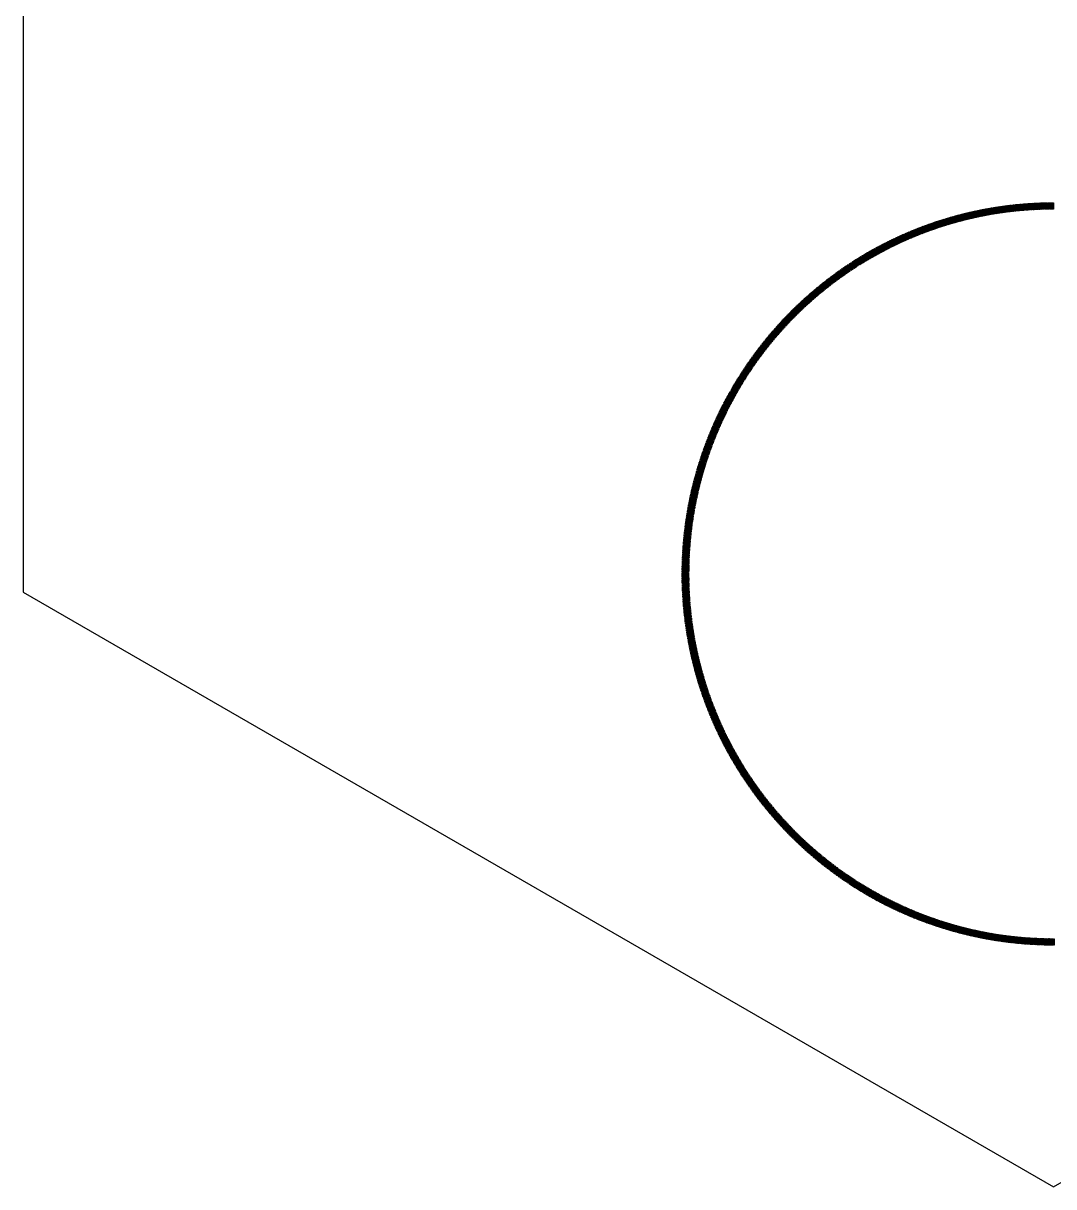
# Model space of a CAD drawing. Header units: inches. Extents: x -4.6 to 41, y -9.9 to 30.4.
# Drawn here: x -4.57 to 6.72, y -9.91 to 2.85 of the extents above; entities that cross this region are included whole.
import ezdxf

# ---------------------------------------------------------------- set-up
doc = ezdxf.new("R2010")
doc.units = ezdxf.units.IN
doc.header["$MEASUREMENT"] = 0

# ---------------------------------------------------------------- blocks, each defined once
blk = doc.blocks.new('*U22')
blk.add_lwpolyline([(0.004, 0.035), (0.004, -0.035), (-0.004, -0.035), (-0.004, 0.035)], close=True)
blk = doc.blocks.new('*U23')
at = {"color": 0, "linetype": 'ByBlock', "lineweight": -2, "transparency": 16777216}
for p, rotation in [((6.048, 7.111), 9.719999999999995), ((6.06, 7.113), 9.539999999999958), ((6.073, 7.115), 9.359999999999973), ((6.085, 7.117), 9.180000000000016), ((6.098, 7.119), 8.999999999999984), ((6.11, 7.121), 8.819999999999983), ((6.123, 7.123), 8.63999999999998), ((6.136, 7.125), 8.46000000000001), ((6.148, 7.126), 8.279999999999971), ((6.161, 7.128), 8.099999999999966), ((6.173, 7.13), 7.920000000000013), ((6.186, 7.132), 7.739999999999966), ((6.198, 7.133), 7.559999999999941), ((6.211, 7.135), 7.379999999999982), ((6.223, 7.137), 7.20000000000003), ((6.236, 7.138), 7.019999999999953), ((6.249, 7.14), 6.840000000000039), ((6.261, 7.141), 6.659999999999968), ((6.274, 7.142), 6.480000000000008), ((6.286, 7.144), 6.29999999999999), ((6.299, 7.145), 6.119999999999925), ((6.312, 7.147), 5.940000000000013), ((6.324, 7.148), 5.759999999999991), ((6.337, 7.149), 5.579999999999941), ((6.35, 7.15), 5.40000000000001), ((6.362, 7.151), 5.219999999999951), ((6.375, 7.152), 5.039999999999974), ((6.387, 7.153), 4.859999999999936), ((6.4, 7.155), 4.68000000000001), ((6.413, 7.156), 4.50000000000001), ((6.425, 7.156), 4.319999999999914), ((6.438, 7.157), 4.139999999999968), ((6.451, 7.158), 3.959999999999987), ((6.463, 7.159), 3.779999999999968), ((6.476, 7.16), 3.600000000000003), ((6.489, 7.161), 3.419999999999872), ((6.501, 7.161), 3.240000000000021), ((6.514, 7.162), 3.059999999999943), ((6.527, 7.163), 2.880000000000035), ((6.539, 7.163), 2.699999999999814), ((6.552, 7.164), 2.52000000000003), ((6.565, 7.164), 2.340000000000048), ((6.577, 7.165), 2.159999999999896), ((6.59, 7.165), 1.979999999999983), ((6.603, 7.166), 1.799999999999921), ((6.615, 7.166), 1.620000000000005), ((6.628, 7.166), 1.440000000000099), ((6.641, 7.166), 1.259999999999689), ((6.653, 7.167), 1.079999999999461), ((6.666, 7.167), 0.8999999999996349), ((6.679, 7.167), 0.7200000000000389), ((6.691, 7.167), 0.5399999999991943), ((6.704, 7.167), 0.3600000000001324), ((6.717, 7.167), 0.1799999999991426), ((5.518, 6.984), 17.46), ((5.53, 6.988), 17.28), ((5.542, 6.991), 17.1), ((5.555, 6.995), 16.91999999999999), ((5.567, 6.999), 16.74), ((5.579, 7.002), 16.55999999999999), ((5.591, 7.006), 16.37999999999997), ((5.603, 7.01), 16.19999999999998), ((5.615, 7.013), 16.01999999999996), ((5.628, 7.016), 15.83999999999997), ((5.64, 7.02), 15.65999999999999), ((5.652, 7.023), 15.47999999999998), ((5.664, 7.027), 15.30000000000003), ((5.676, 7.03), 15.12), ((5.689, 7.033), 14.94000000000001), ((5.701, 7.036), 14.76000000000001), ((5.713, 7.04), 14.57999999999998), ((5.726, 7.043), 14.40000000000001), ((5.738, 7.046), 14.21999999999998), ((5.75, 7.049), 14.03999999999999), ((5.762, 7.052), 13.85999999999997), ((5.775, 7.055), 13.68000000000002), ((5.787, 7.058), 13.49999999999998), ((5.799, 7.061), 13.31999999999998), ((5.812, 7.064), 13.13999999999998), ((5.824, 7.066), 12.95999999999998), ((5.836, 7.069), 12.77999999999999), ((5.849, 7.072), 12.59999999999999), ((5.861, 7.075), 12.42000000000003), ((5.874, 7.077), 12.24000000000002), ((5.886, 7.08), 12.06), ((5.898, 7.083), 11.88000000000001), ((5.911, 7.085), 11.70000000000001), ((5.923, 7.088), 11.52), ((5.936, 7.09), 11.34000000000003), ((5.948, 7.093), 11.15999999999997), ((5.961, 7.095), 10.97999999999998), ((5.973, 7.097), 10.80000000000002), ((5.986, 7.1), 10.62000000000001), ((5.998, 7.102), 10.43999999999999), ((6.01, 7.104), 10.26000000000002), ((6.023, 7.107), 10.07999999999998), ((6.035, 7.109), 9.89999999999998), ((5.173, 6.859), 22.67999999999999), ((5.184, 6.864), 22.5), ((5.196, 6.868), 22.32), ((5.208, 6.873), 22.13999999999999), ((5.22, 6.878), 21.96000000000001), ((5.231, 6.883), 21.77999999999999), ((5.243, 6.887), 21.59999999999999), ((5.255, 6.892), 21.42000000000001), ((5.267, 6.896), 21.24000000000001), ((5.279, 6.901), 21.06000000000001), ((5.291, 6.905), 20.87999999999998), ((5.302, 6.91), 20.70000000000001), ((5.314, 6.914), 20.52000000000001), ((5.326, 6.919), 20.34), ((5.338, 6.923), 20.15999999999999), ((5.35, 6.927), 19.97999999999999), ((5.362, 6.932), 19.79999999999999), ((5.374, 6.936), 19.62), ((5.386, 6.94), 19.43999999999999), ((5.398, 6.944), 19.25999999999998), ((5.41, 6.948), 19.08000000000001), ((5.422, 6.953), 18.90000000000002), ((5.434, 6.957), 18.72000000000001), ((5.446, 6.961), 18.54), ((5.458, 6.965), 18.36), ((5.47, 6.969), 18.18000000000003), ((5.482, 6.973), 17.99999999999999), ((5.494, 6.976), 17.82), ((5.506, 6.98), 17.63999999999997), ((4.896, 6.731), 27), ((4.908, 6.737), 26.82), ((4.919, 6.743), 26.63999999999999), ((4.93, 6.749), 26.46), ((4.942, 6.754), 26.27999999999998), ((4.953, 6.76), 26.1), ((4.965, 6.765), 25.92000000000001), ((4.976, 6.771), 25.73999999999999), ((4.987, 6.776), 25.56000000000001), ((4.999, 6.782), 25.37999999999998), ((5.01, 6.787), 25.19999999999999), ((5.022, 6.792), 25.01999999999997), ((5.033, 6.798), 24.84000000000001), ((5.045, 6.803), 24.66000000000001), ((5.056, 6.808), 24.48), ((5.068, 6.813), 24.3), ((5.08, 6.819), 24.11999999999999), ((5.091, 6.824), 23.94), ((5.103, 6.829), 23.75999999999998), ((5.114, 6.834), 23.58000000000001), ((5.126, 6.839), 23.40000000000002), ((5.138, 6.844), 23.22000000000002), ((5.149, 6.849), 23.04), ((5.161, 6.854), 22.86000000000001), ((4.663, 6.603), 30.78000000000002), ((4.674, 6.61), 30.60000000000001), ((4.685, 6.616), 30.42), ((4.696, 6.623), 30.24000000000001), ((4.707, 6.629), 30.06000000000001), ((4.718, 6.635), 29.87999999999999), ((4.729, 6.642), 29.70000000000002), ((4.74, 6.648), 29.51999999999998), ((4.751, 6.654), 29.33999999999999), ((4.762, 6.66), 29.15999999999997), ((4.773, 6.666), 28.98), ((4.784, 6.672), 28.80000000000001), ((4.795, 6.678), 28.61999999999999), ((4.807, 6.685), 28.44), ((4.818, 6.691), 28.25999999999999), ((4.829, 6.696), 28.08000000000001), ((4.84, 6.702), 27.9), ((4.851, 6.708), 27.72000000000001), ((4.863, 6.714), 27.54000000000002), ((4.874, 6.72), 27.36), ((4.885, 6.726), 27.18000000000001), ((4.47, 6.482), 34.02000000000002), ((4.481, 6.489), 33.84000000000002), ((4.491, 6.496), 33.66), ((4.502, 6.503), 33.48), ((4.513, 6.51), 33.3), ((4.523, 6.517), 33.11999999999999), ((4.534, 6.523), 32.94000000000002), ((4.544, 6.53), 32.76000000000001), ((4.555, 6.537), 32.58), ((4.566, 6.544), 32.40000000000003), ((4.577, 6.551), 32.22000000000001), ((4.587, 6.557), 32.03999999999999), ((4.598, 6.564), 31.86), ((4.609, 6.571), 31.68000000000001), ((4.62, 6.577), 31.49999999999999), ((4.631, 6.584), 31.32000000000002), ((4.641, 6.59), 31.13999999999999), ((4.652, 6.597), 30.96000000000001), ((4.285, 6.349), 37.25999999999999), ((4.295, 6.357), 37.08000000000001), ((4.305, 6.364), 36.90000000000001), ((4.315, 6.372), 36.71999999999999), ((4.325, 6.379), 36.54000000000002), ((4.335, 6.387), 36.36000000000001), ((4.346, 6.394), 36.17999999999999), ((4.356, 6.402), 36), ((4.366, 6.409), 35.82000000000001), ((4.376, 6.417), 35.63999999999999), ((4.387, 6.424), 35.46), ((4.397, 6.431), 35.27999999999998), ((4.408, 6.439), 35.1), ((4.418, 6.446), 34.92000000000001), ((4.428, 6.453), 34.74), ((4.439, 6.46), 34.56000000000001), ((4.449, 6.467), 34.38), ((4.46, 6.475), 34.20000000000001), ((4.126, 6.223), 40.13999999999999), ((4.136, 6.231), 39.96000000000001), ((4.145, 6.239), 39.78000000000002), ((4.155, 6.247), 39.59999999999999), ((4.165, 6.255), 39.42000000000002), ((4.175, 6.263), 39.24), ((4.185, 6.271), 39.06), ((4.195, 6.279), 38.88), ((4.204, 6.287), 38.70000000000002), ((4.214, 6.295), 38.51999999999999), ((4.224, 6.303), 38.34), ((4.234, 6.31), 38.16000000000001), ((4.244, 6.318), 37.98), ((4.254, 6.326), 37.80000000000001), ((4.264, 6.334), 37.62), ((4.274, 6.341), 37.44), ((3.983, 6.097), 42.84000000000001), ((3.993, 6.106), 42.66), ((4.002, 6.114), 42.48000000000001), ((4.011, 6.123), 42.30000000000002), ((4.021, 6.131), 42.12), ((4.03, 6.14), 41.94), ((4.04, 6.148), 41.75999999999998), ((4.049, 6.156), 41.58), ((4.059, 6.165), 41.40000000000003), ((4.068, 6.173), 41.22000000000002), ((4.078, 6.181), 41.04000000000001), ((4.087, 6.19), 40.86000000000001), ((4.097, 6.198), 40.68), ((4.107, 6.206), 40.5), ((4.116, 6.214), 40.32000000000001), ((3.856, 5.974), 45.36000000000001), ((3.865, 5.983), 45.18000000000001), ((3.874, 5.992), 45), ((3.883, 6.001), 44.82), ((3.892, 6.01), 44.64000000000001), ((3.901, 6.018), 44.46), ((3.91, 6.027), 44.28), ((3.919, 6.036), 44.10000000000001), ((3.928, 6.045), 43.92000000000001), ((3.937, 6.054), 43.73999999999999), ((3.946, 6.062), 43.56000000000003), ((3.955, 6.071), 43.38000000000001), ((3.965, 6.08), 43.2), ((3.974, 6.088), 43.02000000000002), ((3.733, 5.845), 47.88000000000003), ((3.742, 5.854), 47.70000000000001), ((3.751, 5.864), 47.52), ((3.759, 5.873), 47.34000000000001), ((3.768, 5.882), 47.16000000000002), ((3.776, 5.892), 46.98), ((3.785, 5.901), 46.80000000000004), ((3.794, 5.91), 46.61999999999998), ((3.803, 5.919), 46.44000000000002), ((3.811, 5.928), 46.26000000000002), ((3.82, 5.938), 46.08000000000001), ((3.829, 5.947), 45.89999999999999), ((3.838, 5.956), 45.72000000000001), ((3.847, 5.965), 45.54000000000002), ((3.625, 5.721), 50.22000000000001), ((3.633, 5.731), 50.04000000000001), ((3.641, 5.74), 49.86000000000001), ((3.65, 5.75), 49.68000000000003), ((3.658, 5.76), 49.50000000000001), ((3.666, 5.769), 49.32000000000001), ((3.675, 5.779), 49.13999999999999), ((3.683, 5.788), 48.96), ((3.691, 5.798), 48.78000000000002), ((3.7, 5.807), 48.60000000000002), ((3.708, 5.817), 48.41999999999999), ((3.716, 5.826), 48.24), ((3.725, 5.836), 48.06000000000001), ((3.522, 5.592), 52.56000000000002), ((3.53, 5.602), 52.38), ((3.538, 5.612), 52.2), ((3.545, 5.622), 52.02000000000003), ((3.553, 5.632), 51.84), ((3.561, 5.642), 51.66000000000002), ((3.569, 5.652), 51.48), ((3.577, 5.662), 51.3), ((3.585, 5.672), 51.12000000000001), ((3.593, 5.682), 50.94), ((3.601, 5.692), 50.76000000000001), ((3.609, 5.701), 50.58000000000001), ((3.617, 5.711), 50.40000000000002), ((3.432, 5.47), 54.72000000000001), ((3.439, 5.48), 54.54000000000001), ((3.446, 5.491), 54.36000000000001), ((3.454, 5.501), 54.18000000000003), ((3.461, 5.511), 54), ((3.469, 5.521), 53.82000000000001), ((3.476, 5.532), 53.64000000000001), ((3.484, 5.542), 53.46), ((3.491, 5.552), 53.28000000000002), ((3.499, 5.562), 53.10000000000001), ((3.507, 5.572), 52.92000000000003), ((3.514, 5.582), 52.74000000000001), ((3.346, 5.344), 56.88), ((3.353, 5.355), 56.70000000000001), ((3.36, 5.366), 56.51999999999999), ((3.367, 5.376), 56.34000000000001), ((3.374, 5.387), 56.16000000000002), ((3.381, 5.397), 55.98000000000001), ((3.388, 5.408), 55.80000000000003), ((3.395, 5.418), 55.62), ((3.402, 5.429), 55.44000000000002), ((3.41, 5.439), 55.25999999999999), ((3.417, 5.449), 55.08), ((3.424, 5.46), 54.9), ((3.265, 5.216), 59.03999999999999), ((3.271, 5.226), 58.86), ((3.278, 5.237), 58.68000000000002), ((3.285, 5.248), 58.50000000000003), ((3.291, 5.259), 58.31999999999998), ((3.298, 5.27), 58.14), ((3.305, 5.28), 57.96000000000001), ((3.312, 5.291), 57.78000000000002), ((3.318, 5.302), 57.60000000000003), ((3.325, 5.312), 57.41999999999998), ((3.332, 5.323), 57.23999999999999), ((3.339, 5.334), 57.06000000000002), ((3.189, 5.084), 61.20000000000001), ((3.195, 5.095), 61.02000000000002), ((3.201, 5.106), 60.84000000000001), ((3.207, 5.117), 60.66000000000002), ((3.214, 5.128), 60.48), ((3.22, 5.139), 60.30000000000002), ((3.226, 5.15), 60.11999999999999), ((3.233, 5.161), 59.94000000000003), ((3.239, 5.172), 59.75999999999998), ((3.245, 5.183), 59.58000000000001), ((3.252, 5.194), 59.40000000000002), ((3.258, 5.205), 59.22000000000001), ((3.123, 4.961), 63.18000000000001), ((3.129, 4.972), 63), ((3.135, 4.983), 62.82000000000001), ((3.141, 4.995), 62.64000000000002), ((3.147, 5.006), 62.46000000000003), ((3.153, 5.017), 62.27999999999999), ((3.159, 5.028), 62.1), ((3.165, 5.039), 61.92000000000002), ((3.171, 5.051), 61.74000000000003), ((3.177, 5.062), 61.56000000000001), ((3.183, 5.073), 61.38), ((3.062, 4.835), 65.16000000000003), ((3.068, 4.847), 64.98), ((3.073, 4.858), 64.80000000000001), ((3.079, 4.87), 64.62), ((3.084, 4.881), 64.44000000000001), ((3.09, 4.893), 64.26000000000002), ((3.095, 4.904), 64.08000000000001), ((3.101, 4.915), 63.90000000000002), ((3.106, 4.927), 63.72000000000001), ((3.112, 4.938), 63.54000000000002), ((3.118, 4.949), 63.36000000000003), ((3.006, 4.708), 67.14), ((3.011, 4.72), 66.96000000000001), ((3.016, 4.731), 66.78000000000003), ((3.021, 4.743), 66.60000000000004), ((3.026, 4.755), 66.41999999999999), ((3.031, 4.766), 66.24000000000001), ((3.036, 4.778), 66.06000000000002), ((3.041, 4.789), 65.88000000000002), ((3.047, 4.801), 65.70000000000002), ((3.052, 4.812), 65.52), ((3.057, 4.824), 65.34), ((2.954, 4.579), 69.12000000000002), ((2.958, 4.591), 68.94000000000001), ((2.963, 4.602), 68.75999999999999), ((2.967, 4.614), 68.58000000000001), ((2.972, 4.626), 68.40000000000002), ((2.977, 4.638), 68.22000000000001), ((2.981, 4.649), 68.04000000000002), ((2.986, 4.661), 67.86), ((2.991, 4.673), 67.68000000000002), ((2.996, 4.685), 67.50000000000003), ((3.001, 4.696), 67.32000000000002), ((2.91, 4.46), 70.92000000000002), ((2.914, 4.472), 70.74000000000002), ((2.918, 4.484), 70.56000000000002), ((2.923, 4.496), 70.38), ((2.927, 4.507), 70.2), ((2.931, 4.519), 70.02000000000002), ((2.936, 4.531), 69.84000000000003), ((2.94, 4.543), 69.65999999999998), ((2.945, 4.555), 69.48), ((2.949, 4.567), 69.30000000000001), ((2.866, 4.327), 72.90000000000002), ((2.87, 4.339), 72.72000000000001), ((2.874, 4.351), 72.54000000000002), ((2.878, 4.363), 72.36), ((2.882, 4.376), 72.18000000000002), ((2.886, 4.388), 72), ((2.89, 4.4), 71.82000000000001), ((2.894, 4.412), 71.64000000000003), ((2.898, 4.424), 71.46000000000001), ((2.902, 4.436), 71.27999999999999), ((2.906, 4.448), 71.10000000000001), ((2.831, 4.206), 74.70000000000003), ((2.834, 4.218), 74.52), ((2.838, 4.23), 74.34000000000002), ((2.841, 4.242), 74.16000000000003), ((2.845, 4.254), 73.98000000000003), ((2.848, 4.267), 73.80000000000003), ((2.852, 4.279), 73.62), ((2.855, 4.291), 73.44000000000001), ((2.859, 4.303), 73.26000000000003), ((2.863, 4.315), 73.08000000000001), ((2.796, 4.071), 76.68), ((2.799, 4.083), 76.50000000000003), ((2.802, 4.095), 76.32000000000001), ((2.805, 4.107), 76.14000000000001), ((2.808, 4.12), 75.96000000000001), ((2.811, 4.132), 75.78000000000002), ((2.814, 4.144), 75.60000000000002), ((2.818, 4.157), 75.42000000000002), ((2.821, 4.169), 75.24000000000001), ((2.824, 4.181), 75.06000000000002), ((2.827, 4.193), 74.88000000000002), ((2.768, 3.947), 78.48), ((2.771, 3.959), 78.30000000000001), ((2.774, 3.972), 78.12000000000003), ((2.776, 3.984), 77.94000000000001), ((2.779, 3.996), 77.75999999999999), ((2.782, 4.009), 77.58000000000001), ((2.785, 4.021), 77.40000000000002), ((2.787, 4.034), 77.22), ((2.79, 4.046), 77.04000000000002), ((2.793, 4.058), 76.86), ((2.745, 3.822), 80.28000000000003), ((2.747, 3.835), 80.10000000000001), ((2.749, 3.847), 79.92000000000002), ((2.752, 3.86), 79.74000000000004), ((2.754, 3.872), 79.56000000000002), ((2.756, 3.885), 79.38), ((2.759, 3.897), 79.20000000000002), ((2.761, 3.91), 79.02000000000002), ((2.763, 3.922), 78.84000000000003), ((2.766, 3.934), 78.66), ((2.725, 3.697), 82.08000000000003), ((2.727, 3.71), 81.89999999999999), ((2.729, 3.722), 81.72000000000001), ((2.731, 3.735), 81.54000000000002), ((2.733, 3.747), 81.36000000000003), ((2.734, 3.76), 81.18000000000002), ((2.736, 3.772), 81), ((2.738, 3.785), 80.82000000000002), ((2.741, 3.797), 80.64000000000003), ((2.743, 3.81), 80.46000000000001), ((2.709, 3.571), 83.88000000000001), ((2.711, 3.584), 83.70000000000002), ((2.712, 3.596), 83.52), ((2.714, 3.609), 83.34000000000002), ((2.715, 3.622), 83.16000000000001), ((2.717, 3.634), 82.98000000000003), ((2.718, 3.647), 82.80000000000001), ((2.72, 3.659), 82.62), ((2.722, 3.672), 82.44000000000001), ((2.723, 3.684), 82.26000000000002), ((2.698, 3.445), 85.68000000000002), ((2.699, 3.458), 85.50000000000001), ((2.7, 3.47), 85.32000000000002), ((2.701, 3.483), 85.14000000000001), ((2.702, 3.496), 84.96000000000002), ((2.703, 3.508), 84.78000000000002), ((2.704, 3.521), 84.6), ((2.705, 3.533), 84.42000000000002), ((2.707, 3.546), 84.24), ((2.708, 3.559), 84.06000000000002), ((2.69, 3.331), 87.30000000000003), ((2.69, 3.319), 87.48), ((2.692, 3.357), 86.94000000000004), ((2.691, 3.344), 87.12000000000002), ((2.692, 3.369), 86.76), ((2.693, 3.382), 86.58000000000001), ((2.694, 3.394), 86.40000000000002), ((2.696, 3.42), 86.04000000000002), ((2.695, 3.407), 86.22000000000004), ((2.697, 3.432), 85.86), ((2.687, 3.23), 88.74000000000002), ((2.686, 3.217), 88.92000000000002), ((2.686, 3.205), 89.10000000000001), ((2.686, 3.192), 89.28000000000002), ((2.687, 3.255), 88.38000000000002), ((2.687, 3.243), 88.56000000000002), ((2.689, 3.293), 87.84), ((2.688, 3.281), 88.02000000000002), ((2.688, 3.268), 88.20000000000002), ((2.689, 3.306), 87.66000000000003), ((2.685, 3.154), 89.82000000000002), ((2.685, 3.141), 90), ((2.685, 3.128), 90.18000000000002), ((2.685, 3.116), 90.36000000000001), ((2.685, 3.103), 90.54000000000002), ((2.686, 3.179), 89.46000000000004), ((2.686, 3.167), 89.64000000000001), ((2.686, 3.09), 90.72), ((2.686, 3.078), 90.9), ((2.686, 3.065), 91.08000000000004), ((2.686, 3.052), 91.26000000000002), ((2.686, 3.04), 91.44000000000003), ((2.687, 3.027), 91.62), ((2.687, 3.014), 91.80000000000003), ((2.688, 3.002), 91.98000000000002), ((2.688, 2.989), 92.16000000000003), ((2.688, 2.976), 92.34), ((2.689, 2.964), 92.52000000000002), ((2.689, 2.951), 92.7), ((2.69, 2.938), 92.88000000000002), ((2.691, 2.926), 93.06000000000002), ((2.691, 2.913), 93.24000000000001), ((2.692, 2.9), 93.42000000000002), ((2.693, 2.888), 93.60000000000002), ((2.694, 2.875), 93.78000000000003), ((2.694, 2.862), 93.96000000000001), ((2.695, 2.85), 94.14), ((2.696, 2.837), 94.32000000000004), ((2.697, 2.825), 94.50000000000003), ((2.698, 2.812), 94.68000000000002), ((2.699, 2.799), 94.86), ((2.7, 2.787), 95.04000000000002), ((2.701, 2.774), 95.22000000000003), ((2.702, 2.761), 95.40000000000002), ((2.704, 2.749), 95.58000000000001), ((2.705, 2.736), 95.76000000000002), ((2.706, 2.724), 95.94000000000001), ((2.707, 2.711), 96.12000000000002), ((2.709, 2.698), 96.30000000000001), ((2.71, 2.686), 96.48), ((2.712, 2.673), 96.66000000000003), ((2.713, 2.661), 96.84), ((2.715, 2.648), 97.02000000000002), ((2.716, 2.635), 97.2), ((2.718, 2.623), 97.38000000000001), ((2.719, 2.61), 97.56), ((2.721, 2.598), 97.74000000000002), ((2.723, 2.585), 97.92), ((2.724, 2.573), 98.10000000000001), ((2.726, 2.56), 98.27999999999999), ((2.728, 2.547), 98.46000000000002), ((2.73, 2.535), 98.64000000000003), ((2.732, 2.522), 98.82000000000001), ((2.734, 2.51), 99.00000000000001), ((2.736, 2.497), 99.18), ((2.738, 2.485), 99.36000000000003), ((2.74, 2.472), 99.54), ((2.742, 2.46), 99.72000000000001), ((2.744, 2.447), 99.90000000000002), ((2.746, 2.435), 100.08), ((2.748, 2.422), 100.26), ((2.751, 2.41), 100.44), ((2.753, 2.397), 100.62), ((2.755, 2.385), 100.8), ((2.758, 2.372), 100.98), ((2.76, 2.36), 101.16), ((2.762, 2.348), 101.34), ((2.765, 2.335), 101.52), ((2.767, 2.323), 101.7), ((2.77, 2.31), 101.88), ((2.773, 2.298), 102.06), ((2.775, 2.286), 102.24), ((2.778, 2.273), 102.42), ((2.781, 2.261), 102.6), ((2.783, 2.248), 102.78), ((2.786, 2.236), 102.96), ((2.789, 2.224), 103.14), ((2.792, 2.211), 103.32), ((2.795, 2.199), 103.5), ((2.798, 2.187), 103.68), ((2.801, 2.174), 103.86), ((2.804, 2.162), 104.04), ((2.807, 2.15), 104.22), ((2.81, 2.137), 104.4), ((2.813, 2.125), 104.58), ((2.816, 2.113), 104.76), ((2.82, 2.101), 104.94), ((2.823, 2.088), 105.12), ((2.826, 2.076), 105.3), ((2.829, 2.064), 105.48), ((2.833, 2.052), 105.66), ((2.836, 2.039), 105.84), ((2.84, 2.027), 106.02), ((2.843, 2.015), 106.2), ((2.847, 2.003), 106.38), ((2.85, 1.991), 106.56), ((2.854, 1.979), 106.7400000000001), ((2.857, 1.966), 106.92), ((2.861, 1.954), 107.1), ((2.865, 1.942), 107.28), ((2.869, 1.93), 107.46), ((2.872, 1.918), 107.64), ((2.876, 1.906), 107.82), ((2.88, 1.894), 108), ((2.884, 1.882), 108.18), ((2.888, 1.87), 108.3600000000001), ((2.892, 1.858), 108.54), ((2.896, 1.846), 108.72), ((2.9, 1.834), 108.9), ((2.904, 1.822), 109.08), ((2.908, 1.81), 109.26), ((2.912, 1.798), 109.44), ((2.917, 1.786), 109.62), ((2.921, 1.774), 109.8), ((2.925, 1.762), 109.98), ((2.93, 1.75), 110.16), ((2.934, 1.738), 110.34), ((2.938, 1.726), 110.52), ((2.943, 1.714), 110.7), ((2.947, 1.702), 110.88), ((2.952, 1.691), 111.06), ((2.956, 1.679), 111.24), ((2.961, 1.667), 111.42), ((2.965, 1.655), 111.6000000000001), ((2.97, 1.643), 111.78), ((2.975, 1.632), 111.96), ((2.98, 1.62), 112.14), ((2.984, 1.608), 112.32), ((2.989, 1.596), 112.5), ((2.994, 1.585), 112.68), ((2.999, 1.573), 112.86), ((3.004, 1.561), 113.04), ((3.009, 1.55), 113.2200000000001), ((3.014, 1.538), 113.4), ((3.019, 1.526), 113.58), ((3.024, 1.515), 113.76), ((3.029, 1.503), 113.94), ((3.034, 1.491), 114.12), ((3.039, 1.48), 114.3), ((3.044, 1.468), 114.48), ((3.05, 1.457), 114.66), ((3.055, 1.445), 114.84), ((3.06, 1.434), 115.02), ((3.066, 1.422), 115.2), ((3.071, 1.411), 115.38), ((3.076, 1.399), 115.56), ((3.082, 1.388), 115.74), ((3.087, 1.376), 115.92), ((3.093, 1.365), 116.1), ((3.099, 1.354), 116.28), ((3.104, 1.342), 116.46), ((3.11, 1.331), 116.64), ((3.115, 1.32), 116.82), ((3.121, 1.308), 117), ((3.127, 1.297), 117.18), ((3.133, 1.286), 117.36), ((3.138, 1.274), 117.54), ((3.144, 1.263), 117.72), ((3.15, 1.252), 117.9), ((3.156, 1.241), 118.08), ((3.162, 1.23), 118.26), ((3.168, 1.218), 118.44), ((3.174, 1.207), 118.62), ((3.18, 1.196), 118.8), ((3.186, 1.185), 118.98), ((3.192, 1.174), 119.16), ((3.199, 1.163), 119.34), ((3.205, 1.152), 119.52), ((3.211, 1.141), 119.7), ((3.217, 1.13), 119.88), ((3.224, 1.119), 120.06), ((3.23, 1.108), 120.24), ((3.236, 1.097), 120.42), ((3.243, 1.086), 120.6), ((3.249, 1.075), 120.78), ((3.256, 1.064), 120.96), ((3.262, 1.053), 121.14), ((3.269, 1.042), 121.32), ((3.275, 1.032), 121.5), ((3.282, 1.021), 121.68), ((3.289, 1.01), 121.86), ((3.295, 0.999), 122.04), ((3.302, 0.988), 122.22), ((3.309, 0.978), 122.4), ((3.316, 0.967), 122.58), ((3.322, 0.956), 122.76), ((3.329, 0.946), 122.94), ((3.336, 0.935), 123.12), ((3.343, 0.924), 123.3), ((3.35, 0.914), 123.48), ((3.357, 0.903), 123.66), ((3.364, 0.893), 123.84), ((3.371, 0.882), 124.02), ((3.378, 0.872), 124.2), ((3.385, 0.861), 124.38), ((3.392, 0.851), 124.56), ((3.4, 0.84), 124.74), ((3.407, 0.83), 124.92), ((3.414, 0.819), 125.1), ((3.421, 0.809), 125.28), ((3.429, 0.799), 125.46), ((3.436, 0.788), 125.64), ((3.443, 0.778), 125.82), ((3.451, 0.768), 126), ((3.458, 0.757), 126.18), ((3.466, 0.747), 126.36), ((3.473, 0.737), 126.54), ((3.481, 0.727), 126.72), ((3.488, 0.717), 126.9), ((3.496, 0.707), 127.0800000000001), ((3.504, 0.696), 127.26), ((3.511, 0.686), 127.44), ((3.519, 0.676), 127.62), ((3.527, 0.666), 127.8), ((3.534, 0.656), 127.98), ((3.542, 0.646), 128.16), ((3.55, 0.636), 128.3400000000001), ((3.558, 0.626), 128.52), ((3.566, 0.616), 128.7), ((3.574, 0.606), 128.8800000000001), ((3.582, 0.597), 129.06), ((3.59, 0.587), 129.24), ((3.598, 0.577), 129.42), ((3.606, 0.567), 129.6000000000001), ((3.614, 0.557), 129.78), ((3.622, 0.548), 129.96), ((3.63, 0.538), 130.14), ((3.638, 0.528), 130.3200000000001), ((3.646, 0.519), 130.5), ((3.655, 0.509), 130.68), ((3.663, 0.499), 130.86), ((3.671, 0.49), 131.04), ((3.679, 0.48), 131.22), ((3.688, 0.471), 131.4), ((3.696, 0.461), 131.58), ((3.705, 0.452), 131.76), ((3.713, 0.442), 131.9400000000001), ((3.722, 0.433), 132.12), ((3.73, 0.423), 132.3), ((3.739, 0.414), 132.48), ((3.747, 0.404), 132.6600000000001), ((3.756, 0.395), 132.84), ((3.764, 0.386), 133.02), ((3.773, 0.377), 133.2), ((3.782, 0.367), 133.38), ((3.79, 0.358), 133.56), ((3.799, 0.349), 133.74), ((3.808, 0.34), 133.92), ((3.817, 0.331), 134.1), ((3.825, 0.322), 134.28), ((3.834, 0.312), 134.46), ((3.843, 0.303), 134.64), ((3.852, 0.294), 134.82), ((3.861, 0.285), 135), ((3.87, 0.276), 135.18), ((3.879, 0.267), 135.36), ((3.888, 0.259), 135.54), ((3.897, 0.25), 135.72), ((3.906, 0.241), 135.9000000000001), ((3.915, 0.232), 136.08), ((3.924, 0.223), 136.26), ((3.933, 0.214), 136.44), ((3.943, 0.206), 136.62), ((3.952, 0.197), 136.8000000000001), ((3.961, 0.188), 136.98), ((3.97, 0.18), 137.16), ((3.98, 0.171), 137.3400000000001), ((3.989, 0.162), 137.52), ((3.998, 0.154), 137.7), ((4.008, 0.145), 137.88), ((4.017, 0.137), 138.06), ((4.026, 0.128), 138.24), ((4.036, 0.12), 138.42), ((4.045, 0.111), 138.6), ((4.055, 0.103), 138.78), ((4.064, 0.095), 138.96), ((4.074, 0.086), 139.14), ((4.084, 0.078), 139.32), ((4.093, 0.07), 139.5), ((4.103, 0.062), 139.6800000000001), ((4.112, 0.053), 139.86), ((4.122, 0.045), 140.04), ((4.132, 0.037), 140.22), ((4.142, 0.029), 140.4), ((4.151, 0.021), 140.58), ((4.161, 0.013), 140.76), ((4.171, 0.005), 140.94), ((4.181, -0.003), 141.12), ((4.191, -0.011), 141.3), ((4.2, -0.019), 141.48), ((4.21, -0.027), 141.6600000000001), ((4.22, -0.035), 141.84), ((4.23, -0.043), 142.02), ((4.24, -0.051), 142.2), ((4.25, -0.058), 142.38), ((4.26, -0.066), 142.56), ((4.27, -0.074), 142.74), ((4.28, -0.081), 142.92), ((4.291, -0.089), 143.1000000000001), ((4.301, -0.097), 143.2800000000001), ((4.311, -0.104), 143.46), ((4.321, -0.112), 143.64), ((4.331, -0.119), 143.82), ((4.341, -0.127), 144), ((4.352, -0.134), 144.18), ((4.362, -0.142), 144.36), ((4.372, -0.149), 144.5400000000001), ((4.383, -0.157), 144.72), ((4.393, -0.164), 144.9000000000001), ((4.403, -0.171), 145.08), ((4.414, -0.178), 145.26), ((4.424, -0.186), 145.44), ((4.435, -0.193), 145.62), ((4.445, -0.2), 145.8), ((4.456, -0.207), 145.98), ((4.466, -0.214), 146.16), ((4.477, -0.221), 146.3400000000001), ((4.487, -0.228), 146.5200000000001), ((4.498, -0.235), 146.7), ((4.508, -0.242), 146.88), ((4.519, -0.249), 147.06), ((4.529, -0.256), 147.24), ((4.54, -0.263), 147.4200000000001), ((4.551, -0.27), 147.6000000000001), ((4.562, -0.277), 147.78), ((4.572, -0.283), 147.9600000000001), ((4.583, -0.29), 148.14), ((4.594, -0.297), 148.3200000000001), ((4.605, -0.303), 148.5000000000001), ((4.615, -0.31), 148.68), ((4.626, -0.317), 148.86), ((4.637, -0.323), 149.04), ((4.648, -0.33), 149.2200000000001), ((4.659, -0.336), 149.4000000000001), ((4.67, -0.343), 149.58), ((4.681, -0.349), 149.76), ((4.692, -0.356), 149.94), ((4.703, -0.362), 150.12), ((4.713, -0.368), 150.3), ((4.725, -0.375), 150.48), ((4.736, -0.381), 150.66), ((4.747, -0.387), 150.84), ((4.758, -0.393), 151.02), ((4.769, -0.399), 151.2), ((4.78, -0.405), 151.3800000000001), ((4.791, -0.412), 151.56), ((4.802, -0.418), 151.7400000000001), ((4.813, -0.424), 151.92), ((4.824, -0.43), 152.1), ((4.836, -0.436), 152.28), ((4.847, -0.441), 152.46), ((4.858, -0.447), 152.64), ((4.869, -0.453), 152.8200000000001), ((4.881, -0.459), 153.0000000000001), ((4.892, -0.465), 153.18), ((4.903, -0.47), 153.36), ((4.915, -0.476), 153.54), ((4.926, -0.482), 153.72), ((4.937, -0.487), 153.9), ((4.949, -0.493), 154.08), ((4.96, -0.498), 154.26), ((4.971, -0.504), 154.44), ((4.983, -0.509), 154.6200000000001), ((4.994, -0.515), 154.8000000000001), ((5.006, -0.52), 154.98), ((5.017, -0.526), 155.16), ((5.029, -0.531), 155.34), ((5.04, -0.536), 155.52), ((5.052, -0.542), 155.7), ((5.063, -0.547), 155.88), ((5.075, -0.552), 156.06), ((5.087, -0.557), 156.2400000000001), ((5.098, -0.562), 156.4200000000001), ((5.11, -0.567), 156.6000000000001), ((5.121, -0.572), 156.7800000000001), ((5.133, -0.577), 156.96), ((5.145, -0.582), 157.14), ((5.156, -0.587), 157.32), ((5.168, -0.592), 157.5), ((5.18, -0.597), 157.6800000000001), ((5.191, -0.602), 157.8600000000001), ((5.203, -0.607), 158.0400000000001), ((5.215, -0.611), 158.22), ((5.227, -0.616), 158.4), ((5.239, -0.621), 158.58), ((5.25, -0.625), 158.76), ((5.262, -0.63), 158.9400000000001), ((5.274, -0.635), 159.12), ((5.286, -0.639), 159.3), ((5.298, -0.644), 159.4800000000001), ((5.31, -0.648), 159.6600000000001), ((5.321, -0.652), 159.84), ((5.333, -0.657), 160.02), ((5.345, -0.661), 160.2), ((5.357, -0.665), 160.38), ((5.369, -0.67), 160.5600000000001), ((5.381, -0.674), 160.74), ((5.393, -0.678), 160.92), ((5.405, -0.682), 161.1000000000001), ((5.417, -0.686), 161.2800000000001), ((5.429, -0.69), 161.4600000000001), ((5.441, -0.695), 161.64), ((5.453, -0.699), 161.82), ((5.465, -0.702), 162), ((5.477, -0.706), 162.18), ((5.489, -0.71), 162.36), ((5.501, -0.714), 162.5400000000001), ((5.513, -0.718), 162.7200000000001), ((5.525, -0.722), 162.9000000000001), ((5.538, -0.725), 163.0800000000001), ((5.55, -0.729), 163.26), ((5.562, -0.733), 163.44), ((5.574, -0.736), 163.62), ((5.586, -0.74), 163.8), ((5.598, -0.744), 163.98), ((5.61, -0.747), 164.1600000000001), ((5.623, -0.751), 164.34), ((5.635, -0.754), 164.5200000000001), ((5.647, -0.757), 164.7000000000001), ((5.659, -0.761), 164.88), ((5.672, -0.764), 165.06), ((5.684, -0.767), 165.24), ((5.696, -0.771), 165.42), ((5.708, -0.774), 165.6000000000001), ((5.721, -0.777), 165.78), ((5.733, -0.78), 165.9600000000001), ((5.745, -0.783), 166.1400000000001), ((5.757, -0.786), 166.3200000000001), ((5.77, -0.789), 166.5), ((5.782, -0.792), 166.68), ((5.794, -0.795), 166.86), ((5.807, -0.798), 167.04), ((5.819, -0.801), 167.22), ((5.832, -0.804), 167.4), ((5.844, -0.806), 167.5800000000001), ((5.856, -0.809), 167.7600000000001), ((5.869, -0.812), 167.94), ((5.881, -0.814), 168.12), ((5.893, -0.817), 168.3), ((5.906, -0.82), 168.48), ((5.918, -0.822), 168.66), ((5.931, -0.825), 168.84), ((5.943, -0.827), 169.0200000000001), ((5.956, -0.83), 169.2), ((5.968, -0.832), 169.3800000000001), ((5.98, -0.834), 169.56), ((5.993, -0.837), 169.7400000000001), ((6.005, -0.839), 169.92), ((6.018, -0.841), 170.1), ((6.03, -0.843), 170.28), ((6.043, -0.845), 170.4600000000001), ((6.055, -0.848), 170.64), ((6.068, -0.85), 170.82), ((6.08, -0.852), 171), ((6.093, -0.854), 171.1800000000001), ((6.105, -0.856), 171.3600000000001), ((6.118, -0.858), 171.5400000000001), ((6.131, -0.859), 171.72), ((6.143, -0.861), 171.9000000000001), ((6.156, -0.863), 172.0800000000001), ((6.168, -0.865), 172.26), ((6.181, -0.866), 172.4400000000001), ((6.193, -0.868), 172.6200000000001), ((6.206, -0.87), 172.8), ((6.218, -0.871), 172.9800000000001), ((6.231, -0.873), 173.1600000000001), ((6.244, -0.874), 173.34), ((6.256, -0.876), 173.52), ((6.269, -0.877), 173.7), ((6.281, -0.879), 173.8800000000001), ((6.294, -0.88), 174.0600000000001), ((6.307, -0.881), 174.2400000000002), ((6.319, -0.883), 174.4200000000001), ((6.332, -0.884), 174.6), ((6.344, -0.885), 174.78), ((6.357, -0.886), 174.96), ((6.37, -0.887), 175.1400000000001), ((6.382, -0.889), 175.3200000000001), ((6.395, -0.89), 175.5000000000001), ((6.408, -0.891), 175.6800000000001), ((6.42, -0.892), 175.86), ((6.433, -0.892), 176.0400000000001), ((6.446, -0.893), 176.2200000000001), ((6.458, -0.894), 176.4), ((6.471, -0.895), 176.5800000000002), ((6.483, -0.896), 176.7600000000001), ((6.496, -0.897), 176.9399999999999), ((6.509, -0.897), 177.1200000000001), ((6.521, -0.898), 177.3000000000001), ((6.534, -0.898), 177.4800000000002), ((6.547, -0.899), 177.6600000000001), ((6.559, -0.9), 177.8399999999999), ((6.572, -0.9), 178.0200000000002), ((6.585, -0.9), 178.2000000000001), ((6.597, -0.901), 178.3800000000002), ((6.61, -0.901), 178.5600000000001), ((6.623, -0.902), 178.74), ((6.635, -0.902), 178.9200000000002), ((6.648, -0.902), 179.1000000000004), ((6.661, -0.902), 179.28), ((6.673, -0.902), 179.4600000000008), ((6.686, -0.903), 179.6400000000009), ((6.699, -0.903), 179.8200000000009), ((6.711, -0.903), 180), ((6.724, -0.903), 180.1799999999971)]:
    blk.add_blockref('*U22', p, dxfattribs=dict(at, rotation=rotation))

msp = doc.modelspace()

# ---------------------------------------------------------------- linework, layer by layer
msp.add_lwpolyline([(6.72, -9.909), (18.014, -3.388), (18.014, 9.653), (6.72, 16.174), (-4.574, 9.653), (-4.574, -3.388)], close=True)

# ---------------------------------------------------------------- block references
msp.add_blockref('*U23', (0, -6.322))

doc.saveas('drawing.dxf')
